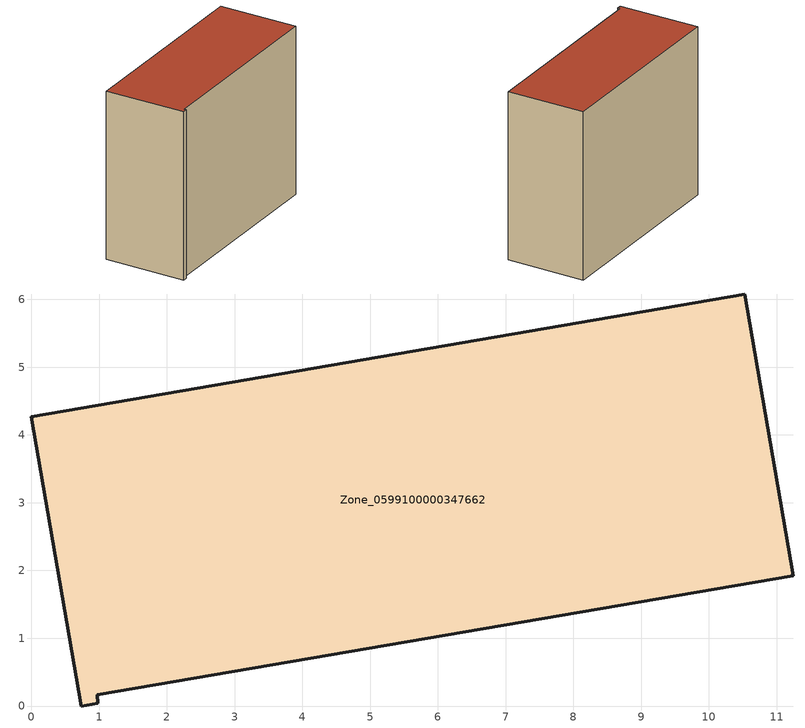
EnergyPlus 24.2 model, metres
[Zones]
Zone_0599100000347662
 floor ground (C_G): 11.25,1.93 0.98,0.17 0.98,0.04 0.73,0 0,4.27 10.53,6.08 z0
 wall outside (C_F): 11.25,1.93 10.53,6.08 0,4.27 0.73,0 0.98,0.04 0.98,0.17 11.25,1.93 z0:9.02
 roof outside (C_R): 0.98,0.17 11.25,1.93 10.53,6.08 0,4.27 0.73,0 0.98,0.04 z9.02
[BUILDING]
Pand.0599100000347662: North Axis=0; Terrain=City; Loads Convergence Tolerance Value=0.04; Temperature Convergence Tolerance Value=0.4; Solar Distribution=FullExterior; Maximum Number of Warmup Days=25; Minimum Number of Warmup Days=1
[Site:Location]
Rotterdam.The.Hague.AP_ZH_NLD Design_Conditions: Latitude=51.96; Longitude=4.45; Time Zone=1; Elevation=-4.5
[SITE:GROUNDTEMPERATURE:BUILDINGSURFACE]
18, 18, 18, 18, 18, 18, 18, 18, 18, 18, 18, 18
[MATERIAL] Thermal Absorptance=0.9; Solar Absorptance=0.7; Visible Absorptance=0.7
Name | Roughness | Thickness | Conductivity | Density | Specific Heat
G.TC.1992-2005 | MediumSmooth | 0.15 | 0.06 | 540 | 1210
F.TC.1992-2005 | Rough | 0.3 | 0.12 | 1920 | 840
R.TC.1992-2005 | MediumRough | 0.2 | 0.08 | 1500 | 1000
[CONSTRUCTION]
C_G: G.TC.1992-2005
C_F: F.TC.1992-2005
C_R: R.TC.1992-2005
[ZONE]
Zone_0599100000347662: Type=1; Multiplier=1; Ceiling Height=Autocalculate; Volume=Autocalculate; Floor Area=autocalculate; Part of Total Floor Area=Yes
[ZONEINFILTRATION:DESIGNFLOWRATE]
Infil_Zone_0599100000347662: Zone or ZoneList or Space or SpaceList=Zone_0599100000347662; Schedule=AlwaysOn; Design Flow Rate Calculation Method=Flow/Area; Flow Rate per Floor Area=0.0015; Constant Term Coefficient=1; Temperature Term Coefficient=0; Velocity Term Coefficient=0; Velocity Squared Term Coefficient=0
[HVACTEMPLATE:ZONE:IDEALLOADSAIRSYSTEM]
Zone_0599100000347662: Maximum Heating Supply Air Temperature=50; Minimum Cooling Supply Air Temperature=13; Maximum Heating Supply Air Humidity Ratio=0.0156; Minimum Cooling Supply Air Humidity Ratio=0.0077; Heating Limit=NoLimit; Cooling Limit=NoLimit; Dehumidification Control Type=ConstantSensibleHeatRatio; Cooling Sensible Heat Ratio=0.7; Dehumidification Setpoint=60; Humidification Control Type=None; Humidification Setpoint=30; Outdoor Air Method=None; Outdoor Air Flow Rate per Person=0.00944; Outdoor Air Flow Rate per Zone Floor Area=0; Outdoor Air Flow Rate per Zone=0; Demand Controlled Ventilation Type=None; Outdoor Air Economizer Type=NoEconomizer; Heat Recovery Type=None; Sensible Heat Recovery Effectiveness=0.7; Latent Heat Recovery Effectiveness=0.65
[ZONECONTROL:THERMOSTAT]
ThermostatControl_Zone_0599100000347662: Zone or ZoneList=Zone_0599100000347662; Control Type Schedule=DualSetpointControlType; Control 1=Thermostat_Zone_0599100000347662; Temperature Difference Between Cutout And Setpoint=0
[THERMOSTATSETPOINT:DUALSETPOINT]
Thermostat_Zone_0599100000347662: Heating Setpoint Temperature Schedule=HeatingSetpoint_Zone_0599100000347662; Cooling Setpoint Temperature Schedule=CoolingSetpoint_Zone_0599100000347662
[SCHEDULE:COMPACT]
HeatingSetpoint_Zone_0599100000347662: Through: 12/31, For: AllDays, Until: 24:00, 21
CoolingSetpoint_Zone_0599100000347662: Through: 12/31, For: AllDays, Until: 24:00, 24
DualSetpointControlType: Through: 12/31, For: AllDays, Until: 24:00, 4
AlwaysOn: Through: 12/31, For: AllDays, Until: 24:00, 1
